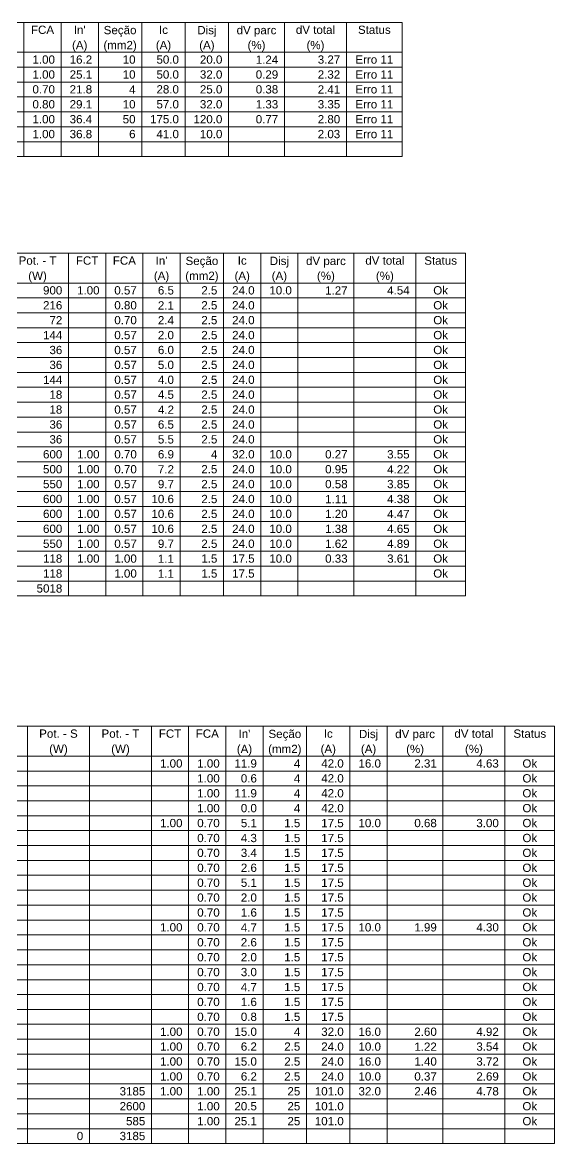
# Model space of a CAD drawing. Header units: millimetres. Extents: x -395 to 1008, y 9 to 692.
# Drawn here: x 77.47 to 84.28, y 69.95 to 84.29 of the extents above; entities that cross this region are included whole.
import ezdxf

# ---------------------------------------------------------------- set-up
doc = ezdxf.new("R2010")
doc.units = ezdxf.units.MM
doc.header["$LTSCALE"] = 0.1
doc.header["$MEASUREMENT"] = 0
doc.layers.add('.40 Interno parede', color=27, linetype='Continuous', lineweight=5)
doc.layers.add('Verde', color=7, linetype='Continuous', true_color=0x136734)
doc.styles.add('Arial', font='arial.ttf')

msp = doc.modelspace()

# ---------------------------------------------------------------- linework, layer by layer
at = {"layer": 'Verde', "color": 106, "lineweight": 9}
for p, q in [((65.968, 84.288), (82.329, 84.288)), ((77.484, 84.288), (77.484, 82.763)), ((77.961, 84.288), (77.961, 82.763)), ((78.438, 84.288), (78.438, 82.763)), ((78.993, 84.288), (78.993, 82.763)), ((79.549, 84.288), (79.549, 82.763)), ((80.105, 84.288), (80.105, 82.763)), ((80.82, 84.288), (80.82, 82.763)), ((81.615, 84.288), (81.615, 82.763)), ((82.329, 84.288), (82.329, 82.763)), ((65.968, 83.907), (82.329, 83.907)), ((65.968, 83.717), (82.329, 83.717)), ((65.968, 83.526), (82.329, 83.526)), ((65.968, 83.335), (82.329, 83.335)), ((65.968, 83.145), (82.329, 83.145)), ((65.968, 82.954), (82.329, 82.954)), ((65.968, 82.763), (82.329, 82.763)), ((77.484, 82.573), (77.484, 82.763)), ((77.961, 82.573), (77.961, 82.763)), ((78.438, 82.573), (78.438, 82.763)), ((78.993, 82.573), (78.993, 82.763)), ((79.549, 82.573), (79.549, 82.763)), ((80.105, 82.573), (80.105, 82.763)), ((80.82, 82.573), (80.82, 82.763)), ((81.615, 82.573), (81.615, 82.763)), ((82.329, 82.573), (82.329, 82.763)), ((65.968, 82.573), (82.329, 82.573)), ((65.983, 81.337), (83.139, 81.337)), ((78.056, 81.337), (78.056, 77.143)), ((78.532, 81.337), (78.532, 77.143)), ((79.009, 81.337), (79.009, 77.143)), ((79.485, 81.337), (79.485, 77.143)), ((80.041, 81.337), (80.041, 77.143)), ((80.518, 81.337), (80.518, 77.143)), ((80.994, 81.337), (80.994, 77.143)), ((81.709, 81.337), (81.709, 77.143)), ((82.504, 81.337), (82.504, 77.143)), ((83.139, 81.337), (83.139, 77.143)), ((65.983, 80.955), (83.139, 80.955)), ((65.983, 80.765), (83.139, 80.765)), ((65.983, 80.574), (83.139, 80.574)), ((65.983, 80.383), (83.139, 80.383)), ((65.983, 80.193), (83.139, 80.193)), ((65.983, 80.002), (83.139, 80.002)), ((65.983, 79.812), (83.139, 79.812)), ((65.983, 79.621), (83.139, 79.621)), ((65.983, 79.43), (83.139, 79.43)), ((65.983, 79.24), (83.139, 79.24)), ((65.983, 79.049), (83.139, 79.049)), ((65.983, 78.858), (83.139, 78.858)), ((65.983, 78.668), (83.139, 78.668)), ((65.983, 78.477), (83.139, 78.477)), ((65.983, 78.287), (83.139, 78.287)), ((65.983, 78.096), (83.139, 78.096)), ((65.983, 77.905), (83.139, 77.905)), ((65.983, 77.715), (83.139, 77.715)), ((65.983, 77.524), (83.139, 77.524)), ((65.983, 77.333), (83.139, 77.333)), ((65.983, 77.143), (83.139, 77.143)), ((78.056, 76.952), (78.056, 77.143)), ((78.532, 76.952), (78.532, 77.143)), ((79.009, 76.952), (79.009, 77.143)), ((79.485, 76.952), (79.485, 77.143)), ((80.041, 76.952), (80.041, 77.143)), ((80.518, 76.952), (80.518, 77.143)), ((80.994, 76.952), (80.994, 77.143)), ((81.709, 76.952), (81.709, 77.143)), ((82.504, 76.952), (82.504, 77.143)), ((83.139, 76.952), (83.139, 77.143)), ((65.983, 76.952), (83.139, 76.952)), ((66.013, 75.285), (84.281, 75.285)), ((77.529, 75.285), (77.529, 70.138)), ((78.324, 75.285), (78.324, 70.138)), ((79.118, 75.285), (79.118, 70.138)), ((79.594, 75.285), (79.594, 70.138)), ((80.071, 75.285), (80.071, 70.138)), ((80.548, 75.285), (80.548, 70.138)), ((81.104, 75.285), (81.104, 70.138)), ((81.66, 75.285), (81.66, 70.138)), ((82.136, 75.285), (82.136, 70.138)), ((82.851, 75.285), (82.851, 70.138)), ((83.645, 75.285), (83.645, 70.138)), ((84.281, 75.285), (84.281, 70.138)), ((66.013, 74.904), (84.281, 74.904)), ((66.013, 74.713), (84.281, 74.713)), ((66.013, 74.522), (84.281, 74.522)), ((66.013, 74.332), (84.281, 74.332)), ((66.013, 74.141), (84.281, 74.141)), ((66.013, 73.951), (84.281, 73.951)), ((66.013, 73.76), (84.281, 73.76)), ((66.013, 73.569), (84.281, 73.569)), ((66.013, 73.379), (84.281, 73.379)), ((66.013, 73.188), (84.281, 73.188)), ((66.013, 72.998), (84.281, 72.998)), ((66.013, 72.807), (84.281, 72.807)), ((66.013, 72.616), (84.281, 72.616)), ((66.013, 72.426), (84.281, 72.426)), ((66.013, 72.235), (84.281, 72.235)), ((66.013, 72.044), (84.281, 72.044)), ((66.013, 71.854), (84.281, 71.854)), ((66.013, 71.663), (84.281, 71.663)), ((66.013, 71.473), (84.281, 71.473)), ((66.013, 71.282), (84.281, 71.282)), ((66.013, 71.091), (84.281, 71.091)), ((66.013, 70.901), (84.281, 70.901)), ((66.013, 70.71), (84.281, 70.71)), ((66.013, 70.519), (84.281, 70.519)), ((66.013, 70.329), (84.281, 70.329)), ((66.013, 70.138), (84.281, 70.138)), ((77.529, 69.948), (77.529, 70.138)), ((78.324, 69.948), (78.324, 70.138)), ((79.118, 69.948), (79.118, 70.138)), ((79.594, 69.948), (79.594, 70.138)), ((80.071, 69.948), (80.071, 70.138)), ((80.548, 69.948), (80.548, 70.138)), ((81.104, 69.948), (81.104, 70.138)), ((81.66, 69.948), (81.66, 70.138)), ((82.136, 69.948), (82.136, 70.138)), ((82.851, 69.948), (82.851, 70.138)), ((83.645, 69.948), (83.645, 70.138)), ((84.281, 69.948), (84.281, 70.138)), ((66.013, 69.948), (84.281, 69.948))]:
    msp.add_line(p, q, dxfattribs=at)

# ---------------------------------------------------------------- texts
at = {"layer": '.40 Interno parede', "color": 27, "line_spacing_factor": 0.9, "style": 'Arial'}
for s, insert, char_height, width, attachment_point in [('FCA', (77.723, 84.14), 0.1059, 0.58, 8), ("In'", (78.199, 84.14), 0.1059, 0.29722, 8), ('Seção', (78.716, 84.105), 0.1059, 0.82228, 8), ('Ic', (79.272, 84.14), 0.1059, 0.22557, 8), ('Disj', (79.828, 84.105), 0.1059, 0.48329, 8), ('dV parc', (80.463, 84.105), 0.1059, 0.99942, 8), ('dV total', (81.218, 84.14), 0.1059, 0.98342, 8), ('Status', (81.972, 84.14), 0.1059, 0.82214, 8), ('(A)', (78.199, 83.914), 0.1059, 0.38657, 8), ('(mm2)', (78.716, 83.914), 0.1059, 0.83757, 8), ('(A)', (79.272, 83.914), 0.1059, 0.38657, 8), ('(A)', (79.828, 83.914), 0.1059, 0.38657, 8), ('(%)', (80.463, 83.914), 0.1059, 0.451, 8), ('(%)', (81.218, 83.914), 0.1059, 0.451, 8), ('1.00', (77.882, 83.759), 0.1059, 0.56442, 9), ('16.2', (78.358, 83.759), 0.1059, 0.56442, 9), ('10', (78.914, 83.759), 0.1059, 0.32257, 9), ('50.0', (79.47, 83.759), 0.1059, 0.56442, 9), ('20.0', (80.026, 83.759), 0.1059, 0.56442, 9), ('1.24', (80.741, 83.759), 0.1059, 0.56442, 9), ('3.27', (81.535, 83.759), 0.1059, 0.56442, 9), ('Erro 11', (81.972, 83.759), 0.1059, 0.951, 8), ('1.00', (77.882, 83.568), 0.1059, 0.56442, 9), ('25.1', (78.358, 83.568), 0.1059, 0.56442, 9), ('10', (78.914, 83.568), 0.1059, 0.32257, 9), ('50.0', (79.47, 83.568), 0.1059, 0.56442, 9), ('32.0', (80.026, 83.568), 0.1059, 0.56442, 9), ('0.29', (80.741, 83.568), 0.1059, 0.56442, 9), ('2.32', (81.535, 83.568), 0.1059, 0.56442, 9), ('Erro 11', (81.972, 83.568), 0.1059, 0.951, 8), ('0.70', (77.882, 83.378), 0.1059, 0.56442, 9), ('21.8', (78.358, 83.378), 0.1059, 0.56442, 9), ('4', (78.914, 83.378), 0.106, 0.16128, 9), ('28.0', (79.47, 83.378), 0.1059, 0.56442, 9), ('25.0', (80.026, 83.378), 0.1059, 0.56442, 9), ('0.38', (80.741, 83.378), 0.1059, 0.56442, 9), ('2.41', (81.535, 83.378), 0.1059, 0.56442, 9), ('Erro 11', (81.972, 83.378), 0.1059, 0.951, 8), ('0.80', (77.882, 83.187), 0.1059, 0.56442, 9), ('29.1', (78.358, 83.187), 0.1059, 0.56442, 9), ('10', (78.914, 83.187), 0.1059, 0.32257, 9), ('57.0', (79.47, 83.187), 0.1059, 0.56442, 9), ('32.0', (80.026, 83.187), 0.1059, 0.56442, 9), ('1.33', (80.741, 83.187), 0.1059, 0.56442, 9), ('3.35', (81.535, 83.187), 0.1059, 0.56442, 9), ('Erro 11', (81.972, 83.187), 0.1059, 0.951, 8), ('1.00', (77.882, 82.996), 0.1059, 0.56442, 9), ('36.4', (78.358, 82.996), 0.1059, 0.56442, 9), ('50', (78.914, 82.996), 0.1059, 0.32257, 9), ('175.0', (79.47, 82.996), 0.1059, 0.72571, 9), ('120.0', (80.026, 82.996), 0.1059, 0.72571, 9), ('0.77', (80.741, 82.996), 0.1059, 0.56442, 9), ('2.80', (81.535, 82.996), 0.1059, 0.56442, 9), ('Erro 11', (81.972, 82.996), 0.1059, 0.951, 8), ('1.00', (77.882, 82.806), 0.1059, 0.56442, 9), ('36.8', (78.358, 82.806), 0.1059, 0.56442, 9), ('6', (78.914, 82.806), 0.106, 0.16128, 9), ('41.0', (79.47, 82.806), 0.1059, 0.56442, 9), ('10.0', (80.026, 82.806), 0.1059, 0.56442, 9), ('2.03', (81.535, 82.806), 0.1059, 0.56442, 9), ('Erro 11', (81.972, 82.806), 0.1059, 0.951, 8), ('Pot. - T', (77.659, 81.188), 0.1059, 0.95071, 8), ('FCT', (78.294, 81.188), 0.1059, 0.56372, 8), ('FCA', (78.771, 81.188), 0.1059, 0.58, 8), ("In'", (79.247, 81.188), 0.1059, 0.29722, 8), ('Seção', (79.764, 81.153), 0.1059, 0.82228, 8), ('Ic', (80.28, 81.188), 0.1059, 0.22557, 8), ('Disj', (80.756, 81.153), 0.1059, 0.48329, 8), ('dV parc', (81.352, 81.153), 0.1059, 0.99942, 8), ('dV total', (82.107, 81.188), 0.1059, 0.98342, 8), ('Status', (82.821, 81.188), 0.1059, 0.82214, 8), ('(W)', (77.659, 80.963), 0.1059, 0.46686, 8), ('(A)', (79.247, 80.963), 0.1059, 0.38657, 8), ('(mm2)', (79.764, 80.963), 0.1059, 0.83757, 8), ('(A)', (80.28, 80.963), 0.1059, 0.38657, 8), ('(A)', (80.756, 80.963), 0.1059, 0.38657, 8), ('(%)', (81.352, 80.963), 0.1059, 0.451, 8), ('(%)', (82.107, 80.963), 0.1059, 0.451, 8), ('900', (77.976, 80.807), 0.1059, 0.48385, 9), ('1.00', (78.453, 80.807), 0.1059, 0.56442, 9), ('0.57', (78.93, 80.807), 0.1059, 0.56442, 9), ('6.5', (79.406, 80.807), 0.1059, 0.40314, 9), ('2.5', (79.962, 80.807), 0.1059, 0.40314, 9), ('24.0', (80.439, 80.807), 0.1059, 0.56442, 9), ('10.0', (80.915, 80.807), 0.1059, 0.56442, 9), ('1.27', (81.63, 80.807), 0.1059, 0.56442, 9), ('4.54', (82.424, 80.807), 0.1059, 0.56442, 9), ('Ok', (82.821, 80.807), 0.1059, 0.37057, 8), ('216', (77.976, 80.616), 0.1059, 0.48385, 9), ('0.80', (78.93, 80.616), 0.1059, 0.56442, 9), ('2.1', (79.406, 80.616), 0.1059, 0.40314, 9), ('2.5', (79.962, 80.616), 0.1059, 0.40314, 9), ('24.0', (80.439, 80.616), 0.1059, 0.56442, 9), ('Ok', (82.821, 80.616), 0.1059, 0.37057, 8), ('72', (77.976, 80.426), 0.1059, 0.32257, 9), ('0.70', (78.93, 80.426), 0.1059, 0.56442, 9), ('2.4', (79.406, 80.426), 0.1059, 0.40314, 9), ('2.5', (79.962, 80.426), 0.1059, 0.40314, 9), ('24.0', (80.439, 80.426), 0.1059, 0.56442, 9), ('Ok', (82.821, 80.426), 0.1059, 0.37057, 8), ('144', (77.976, 80.235), 0.1059, 0.48385, 9), ('0.57', (78.93, 80.235), 0.1059, 0.56442, 9), ('2.0', (79.406, 80.235), 0.1059, 0.40314, 9), ('2.5', (79.962, 80.235), 0.1059, 0.40314, 9), ('24.0', (80.439, 80.235), 0.1059, 0.56442, 9), ('Ok', (82.821, 80.235), 0.1059, 0.37057, 8), ('36', (77.976, 80.044), 0.1059, 0.32257, 9), ('0.57', (78.93, 80.044), 0.1059, 0.56442, 9), ('6.0', (79.406, 80.044), 0.1059, 0.40314, 9), ('2.5', (79.962, 80.044), 0.1059, 0.40314, 9), ('24.0', (80.439, 80.044), 0.1059, 0.56442, 9), ('Ok', (82.821, 80.044), 0.1059, 0.37057, 8), ('36', (77.976, 79.854), 0.1059, 0.32257, 9), ('0.57', (78.93, 79.854), 0.1059, 0.56442, 9), ('5.0', (79.406, 79.854), 0.1059, 0.40314, 9), ('2.5', (79.962, 79.854), 0.1059, 0.40314, 9), ('24.0', (80.439, 79.854), 0.1059, 0.56442, 9), ('Ok', (82.821, 79.854), 0.1059, 0.37057, 8), ('144', (77.976, 79.663), 0.1059, 0.48385, 9), ('0.57', (78.93, 79.663), 0.1059, 0.56442, 9), ('4.0', (79.406, 79.663), 0.1059, 0.40314, 9), ('2.5', (79.962, 79.663), 0.1059, 0.40314, 9), ('24.0', (80.439, 79.663), 0.1059, 0.56442, 9), ('Ok', (82.821, 79.663), 0.1059, 0.37057, 8), ('18', (77.976, 79.473), 0.1059, 0.32257, 9), ('0.57', (78.93, 79.473), 0.1059, 0.56442, 9), ('4.5', (79.406, 79.473), 0.1059, 0.40314, 9), ('2.5', (79.962, 79.473), 0.1059, 0.40314, 9), ('24.0', (80.439, 79.473), 0.1059, 0.56442, 9), ('Ok', (82.821, 79.473), 0.1059, 0.37057, 8), ('18', (77.976, 79.282), 0.1059, 0.32257, 9), ('0.57', (78.93, 79.282), 0.1059, 0.56442, 9), ('4.2', (79.406, 79.282), 0.1059, 0.40314, 9), ('2.5', (79.962, 79.282), 0.1059, 0.40314, 9), ('24.0', (80.439, 79.282), 0.1059, 0.56442, 9), ('Ok', (82.821, 79.282), 0.1059, 0.37057, 8), ('36', (77.976, 79.091), 0.1059, 0.32257, 9), ('0.57', (78.93, 79.091), 0.1059, 0.56442, 9), ('6.5', (79.406, 79.091), 0.1059, 0.40314, 9), ('2.5', (79.962, 79.091), 0.1059, 0.40314, 9), ('24.0', (80.439, 79.091), 0.1059, 0.56442, 9), ('Ok', (82.821, 79.091), 0.1059, 0.37057, 8), ('36', (77.976, 78.901), 0.1059, 0.32257, 9), ('0.57', (78.93, 78.901), 0.1059, 0.56442, 9), ('5.5', (79.406, 78.901), 0.1059, 0.40314, 9), ('2.5', (79.962, 78.901), 0.1059, 0.40314, 9), ('24.0', (80.439, 78.901), 0.1059, 0.56442, 9), ('Ok', (82.821, 78.901), 0.1059, 0.37057, 8), ('600', (77.976, 78.71), 0.1059, 0.48385, 9), ('1.00', (78.453, 78.71), 0.1059, 0.56442, 9), ('0.70', (78.93, 78.71), 0.1059, 0.56442, 9), ('6.9', (79.406, 78.71), 0.1059, 0.40314, 9), ('4', (79.962, 78.71), 0.106, 0.16128, 9), ('32.0', (80.439, 78.71), 0.1059, 0.56442, 9), ('10.0', (80.915, 78.71), 0.1059, 0.56442, 9), ('0.27', (81.63, 78.71), 0.1059, 0.56442, 9), ('3.55', (82.424, 78.71), 0.1059, 0.56442, 9), ('Ok', (82.821, 78.71), 0.1059, 0.37057, 8), ('500', (77.976, 78.519), 0.1059, 0.48385, 9), ('1.00', (78.453, 78.519), 0.1059, 0.56442, 9), ('0.70', (78.93, 78.519), 0.1059, 0.56442, 9), ('7.2', (79.406, 78.519), 0.1059, 0.40314, 9), ('2.5', (79.962, 78.519), 0.1059, 0.40314, 9), ('24.0', (80.439, 78.519), 0.1059, 0.56442, 9), ('10.0', (80.915, 78.519), 0.1059, 0.56442, 9), ('0.95', (81.63, 78.519), 0.1059, 0.56442, 9), ('4.22', (82.424, 78.519), 0.1059, 0.56442, 9), ('Ok', (82.821, 78.519), 0.1059, 0.37057, 8), ('550', (77.976, 78.329), 0.1059, 0.48385, 9), ('1.00', (78.453, 78.329), 0.1059, 0.56442, 9), ('0.57', (78.93, 78.329), 0.1059, 0.56442, 9), ('9.7', (79.406, 78.329), 0.1059, 0.40314, 9), ('2.5', (79.962, 78.329), 0.1059, 0.40314, 9), ('24.0', (80.439, 78.329), 0.1059, 0.56442, 9), ('10.0', (80.915, 78.329), 0.1059, 0.56442, 9), ('0.58', (81.63, 78.329), 0.1059, 0.56442, 9), ('3.85', (82.424, 78.329), 0.1059, 0.56442, 9), ('Ok', (82.821, 78.329), 0.1059, 0.37057, 8), ('600', (77.976, 78.138), 0.1059, 0.48385, 9), ('1.00', (78.453, 78.138), 0.1059, 0.56442, 9), ('0.57', (78.93, 78.138), 0.1059, 0.56442, 9), ('10.6', (79.406, 78.138), 0.1059, 0.56442, 9), ('2.5', (79.962, 78.138), 0.1059, 0.40314, 9), ('24.0', (80.439, 78.138), 0.1059, 0.56442, 9), ('10.0', (80.915, 78.138), 0.1059, 0.56442, 9), ('1.11', (81.63, 78.138), 0.1059, 0.56442, 9), ('4.38', (82.424, 78.138), 0.1059, 0.56442, 9), ('Ok', (82.821, 78.138), 0.1059, 0.37057, 8), ('600', (77.976, 77.948), 0.1059, 0.48385, 9), ('1.00', (78.453, 77.948), 0.1059, 0.56442, 9), ('0.57', (78.93, 77.948), 0.1059, 0.56442, 9), ('10.6', (79.406, 77.948), 0.1059, 0.56442, 9), ('2.5', (79.962, 77.948), 0.1059, 0.40314, 9), ('24.0', (80.439, 77.948), 0.1059, 0.56442, 9), ('10.0', (80.915, 77.948), 0.1059, 0.56442, 9), ('1.20', (81.63, 77.948), 0.1059, 0.56442, 9), ('4.47', (82.424, 77.948), 0.1059, 0.56442, 9), ('Ok', (82.821, 77.948), 0.1059, 0.37057, 8), ('600', (77.976, 77.757), 0.1059, 0.48385, 9), ('1.00', (78.453, 77.757), 0.1059, 0.56442, 9), ('0.57', (78.93, 77.757), 0.1059, 0.56442, 9), ('10.6', (79.406, 77.757), 0.1059, 0.56442, 9), ('2.5', (79.962, 77.757), 0.1059, 0.40314, 9), ('24.0', (80.439, 77.757), 0.1059, 0.56442, 9), ('10.0', (80.915, 77.757), 0.1059, 0.56442, 9), ('1.38', (81.63, 77.757), 0.1059, 0.56442, 9), ('4.65', (82.424, 77.757), 0.1059, 0.56442, 9), ('Ok', (82.821, 77.757), 0.1059, 0.37057, 8), ('550', (77.976, 77.566), 0.1059, 0.48385, 9), ('1.00', (78.453, 77.566), 0.1059, 0.56442, 9), ('0.57', (78.93, 77.566), 0.1059, 0.56442, 9), ('9.7', (79.406, 77.566), 0.1059, 0.40314, 9), ('2.5', (79.962, 77.566), 0.1059, 0.40314, 9), ('24.0', (80.439, 77.566), 0.1059, 0.56442, 9), ('10.0', (80.915, 77.566), 0.1059, 0.56442, 9), ('1.62', (81.63, 77.566), 0.1059, 0.56442, 9), ('4.89', (82.424, 77.566), 0.1059, 0.56442, 9), ('Ok', (82.821, 77.566), 0.1059, 0.37057, 8), ('118', (77.976, 77.376), 0.1059, 0.48385, 9), ('1.00', (78.453, 77.376), 0.1059, 0.56442, 9), ('1.00', (78.93, 77.376), 0.1059, 0.56442, 9), ('1.1', (79.406, 77.376), 0.1059, 0.40314, 9), ('1.5', (79.962, 77.376), 0.1059, 0.40314, 9), ('17.5', (80.439, 77.376), 0.1059, 0.56442, 9), ('10.0', (80.915, 77.376), 0.1059, 0.56442, 9), ('0.33', (81.63, 77.376), 0.1059, 0.56442, 9), ('3.61', (82.424, 77.376), 0.1059, 0.56442, 9), ('Ok', (82.821, 77.376), 0.1059, 0.37057, 8), ('Ok', (82.821, 77.185), 0.1059, 0.37057, 8), ('118', (77.976, 77.185), 0.1059, 0.48385, 9), ('1.00', (78.93, 77.185), 0.1059, 0.56442, 9), ('1.1', (79.406, 77.185), 0.1059, 0.40314, 9), ('1.5', (79.962, 77.185), 0.1059, 0.40314, 9), ('17.5', (80.439, 77.185), 0.1059, 0.56442, 9), ('5018', (77.976, 76.994), 0.1059, 0.64514, 9), ('Pot. - S', (77.927, 75.137), 0.1059, 0.967, 8), ('Pot. - T', (78.721, 75.137), 0.1059, 0.95071, 8), ('FCT', (79.356, 75.137), 0.1059, 0.56372, 8), ('FCA', (79.833, 75.137), 0.1059, 0.58, 8), ("In'", (80.309, 75.137), 0.1059, 0.29722, 8), ('Seção', (80.826, 75.102), 0.1059, 0.82228, 8), ('Ic', (81.382, 75.137), 0.1059, 0.22557, 8), ('Disj', (81.898, 75.102), 0.1059, 0.48329, 8), ('dV parc', (82.494, 75.102), 0.1059, 0.99942, 8), ('dV total', (83.248, 75.137), 0.1059, 0.98342, 8), ('Status', (83.963, 75.137), 0.1059, 0.82214, 8), ('(W)', (77.927, 74.911), 0.1059, 0.46686, 8), ('(W)', (78.721, 74.911), 0.1059, 0.46686, 8), ('(A)', (80.309, 74.911), 0.1059, 0.38657, 8), ('(mm2)', (80.826, 74.911), 0.1059, 0.83757, 8), ('(A)', (81.382, 74.911), 0.1059, 0.38657, 8), ('(A)', (81.898, 74.911), 0.1059, 0.38657, 8), ('(%)', (82.494, 74.911), 0.1059, 0.451, 8), ('(%)', (83.248, 74.911), 0.1059, 0.451, 8), ('1.00', (79.515, 74.755), 0.1059, 0.56442, 9), ('1.00', (79.992, 74.755), 0.1059, 0.56442, 9), ('11.9', (80.468, 74.755), 0.1059, 0.56442, 9), ('4', (81.024, 74.755), 0.106, 0.16128, 9), ('42.0', (81.58, 74.755), 0.1059, 0.56442, 9), ('16.0', (82.057, 74.755), 0.1059, 0.56442, 9), ('2.31', (82.772, 74.755), 0.1059, 0.56442, 9), ('4.63', (83.566, 74.755), 0.1059, 0.56442, 9), ('Ok', (83.963, 74.755), 0.1059, 0.37057, 8), ('1.00', (79.992, 74.565), 0.1059, 0.56442, 9), ('0.6', (80.468, 74.565), 0.1059, 0.40314, 9), ('4', (81.024, 74.565), 0.106, 0.16128, 9), ('42.0', (81.58, 74.565), 0.1059, 0.56442, 9), ('Ok', (83.963, 74.565), 0.1059, 0.37057, 8), ('1.00', (79.992, 74.374), 0.1059, 0.56442, 9), ('11.9', (80.468, 74.374), 0.1059, 0.56442, 9), ('4', (81.024, 74.374), 0.106, 0.16128, 9), ('42.0', (81.58, 74.374), 0.1059, 0.56442, 9), ('Ok', (83.963, 74.374), 0.1059, 0.37057, 8), ('1.00', (79.992, 74.184), 0.1059, 0.56442, 9), ('0.0', (80.468, 74.184), 0.1059, 0.40314, 9), ('4', (81.024, 74.184), 0.106, 0.16128, 9), ('42.0', (81.58, 74.184), 0.1059, 0.56442, 9), ('Ok', (83.963, 74.184), 0.1059, 0.37057, 8), ('1.00', (79.515, 73.993), 0.1059, 0.56442, 9), ('0.70', (79.992, 73.993), 0.1059, 0.56442, 9), ('5.1', (80.468, 73.993), 0.1059, 0.40314, 9), ('1.5', (81.024, 73.993), 0.1059, 0.40314, 9), ('17.5', (81.58, 73.993), 0.1059, 0.56442, 9), ('10.0', (82.057, 73.993), 0.1059, 0.56442, 9), ('0.68', (82.772, 73.993), 0.1059, 0.56442, 9), ('3.00', (83.566, 73.993), 0.1059, 0.56442, 9), ('Ok', (83.963, 73.993), 0.1059, 0.37057, 8), ('0.70', (79.992, 73.802), 0.1059, 0.56442, 9), ('4.3', (80.468, 73.802), 0.1059, 0.40314, 9), ('1.5', (81.024, 73.802), 0.1059, 0.40314, 9), ('17.5', (81.58, 73.802), 0.1059, 0.56442, 9), ('Ok', (83.963, 73.802), 0.1059, 0.37057, 8), ('0.70', (79.992, 73.612), 0.1059, 0.56442, 9), ('3.4', (80.468, 73.612), 0.1059, 0.40314, 9), ('1.5', (81.024, 73.612), 0.1059, 0.40314, 9), ('17.5', (81.58, 73.612), 0.1059, 0.56442, 9), ('Ok', (83.963, 73.612), 0.1059, 0.37057, 8), ('0.70', (79.992, 73.421), 0.1059, 0.56442, 9), ('2.6', (80.468, 73.421), 0.1059, 0.40314, 9), ('1.5', (81.024, 73.421), 0.1059, 0.40314, 9), ('17.5', (81.58, 73.421), 0.1059, 0.56442, 9), ('Ok', (83.963, 73.421), 0.1059, 0.37057, 8), ('0.70', (79.992, 73.23), 0.1059, 0.56442, 9), ('5.1', (80.468, 73.23), 0.1059, 0.40314, 9), ('1.5', (81.024, 73.23), 0.1059, 0.40314, 9), ('17.5', (81.58, 73.23), 0.1059, 0.56442, 9), ('Ok', (83.963, 73.23), 0.1059, 0.37057, 8), ('0.70', (79.992, 73.04), 0.1059, 0.56442, 9), ('2.0', (80.468, 73.04), 0.1059, 0.40314, 9), ('1.5', (81.024, 73.04), 0.1059, 0.40314, 9), ('17.5', (81.58, 73.04), 0.1059, 0.56442, 9), ('Ok', (83.963, 73.04), 0.1059, 0.37057, 8), ('0.70', (79.992, 72.849), 0.1059, 0.56442, 9), ('1.6', (80.468, 72.849), 0.1059, 0.40314, 9), ('1.5', (81.024, 72.849), 0.1059, 0.40314, 9), ('17.5', (81.58, 72.849), 0.1059, 0.56442, 9), ('Ok', (83.963, 72.849), 0.1059, 0.37057, 8), ('1.00', (79.515, 72.659), 0.1059, 0.56442, 9), ('0.70', (79.992, 72.659), 0.1059, 0.56442, 9), ('4.7', (80.468, 72.659), 0.1059, 0.40314, 9), ('1.5', (81.024, 72.659), 0.1059, 0.40314, 9), ('17.5', (81.58, 72.659), 0.1059, 0.56442, 9), ('10.0', (82.057, 72.659), 0.1059, 0.56442, 9), ('1.99', (82.772, 72.659), 0.1059, 0.56442, 9), ('4.30', (83.566, 72.659), 0.1059, 0.56442, 9), ('Ok', (83.963, 72.659), 0.1059, 0.37057, 8), ('0.70', (79.992, 72.468), 0.1059, 0.56442, 9), ('2.6', (80.468, 72.468), 0.1059, 0.40314, 9), ('1.5', (81.024, 72.468), 0.1059, 0.40314, 9), ('17.5', (81.58, 72.468), 0.1059, 0.56442, 9), ('Ok', (83.963, 72.468), 0.1059, 0.37057, 8), ('0.70', (79.992, 72.277), 0.1059, 0.56442, 9), ('2.0', (80.468, 72.277), 0.1059, 0.40314, 9), ('1.5', (81.024, 72.277), 0.1059, 0.40314, 9), ('17.5', (81.58, 72.277), 0.1059, 0.56442, 9), ('Ok', (83.963, 72.277), 0.1059, 0.37057, 8), ('0.70', (79.992, 72.087), 0.1059, 0.56442, 9), ('3.0', (80.468, 72.087), 0.1059, 0.40314, 9), ('1.5', (81.024, 72.087), 0.1059, 0.40314, 9), ('17.5', (81.58, 72.087), 0.1059, 0.56442, 9), ('Ok', (83.963, 72.087), 0.1059, 0.37057, 8), ('0.70', (79.992, 71.896), 0.1059, 0.56442, 9), ('4.7', (80.468, 71.896), 0.1059, 0.40314, 9), ('1.5', (81.024, 71.896), 0.1059, 0.40314, 9), ('17.5', (81.58, 71.896), 0.1059, 0.56442, 9), ('Ok', (83.963, 71.896), 0.1059, 0.37057, 8), ('0.70', (79.992, 71.705), 0.1059, 0.56442, 9), ('1.6', (80.468, 71.705), 0.1059, 0.40314, 9), ('1.5', (81.024, 71.705), 0.1059, 0.40314, 9), ('17.5', (81.58, 71.705), 0.1059, 0.56442, 9), ('Ok', (83.963, 71.705), 0.1059, 0.37057, 8), ('0.70', (79.992, 71.515), 0.1059, 0.56442, 9), ('0.8', (80.468, 71.515), 0.1059, 0.40314, 9), ('1.5', (81.024, 71.515), 0.1059, 0.40314, 9), ('17.5', (81.58, 71.515), 0.1059, 0.56442, 9), ('Ok', (83.963, 71.515), 0.1059, 0.37057, 8), ('1.00', (79.515, 71.324), 0.1059, 0.56442, 9), ('0.70', (79.992, 71.324), 0.1059, 0.56442, 9), ('15.0', (80.468, 71.324), 0.1059, 0.56442, 9), ('4', (81.024, 71.324), 0.106, 0.16128, 9), ('32.0', (81.58, 71.324), 0.1059, 0.56442, 9), ('16.0', (82.057, 71.324), 0.1059, 0.56442, 9), ('2.60', (82.772, 71.324), 0.1059, 0.56442, 9), ('4.92', (83.566, 71.324), 0.1059, 0.56442, 9), ('Ok', (83.963, 71.324), 0.1059, 0.37057, 8), ('1.00', (79.515, 71.134), 0.1059, 0.56442, 9), ('0.70', (79.992, 71.134), 0.1059, 0.56442, 9), ('6.2', (80.468, 71.134), 0.1059, 0.40314, 9), ('2.5', (81.024, 71.134), 0.1059, 0.40314, 9), ('24.0', (81.58, 71.134), 0.1059, 0.56442, 9), ('10.0', (82.057, 71.134), 0.1059, 0.56442, 9), ('1.22', (82.772, 71.134), 0.1059, 0.56442, 9), ('3.54', (83.566, 71.134), 0.1059, 0.56442, 9), ('Ok', (83.963, 71.134), 0.1059, 0.37057, 8), ('1.00', (79.515, 70.943), 0.1059, 0.56442, 9), ('0.70', (79.992, 70.943), 0.1059, 0.56442, 9), ('15.0', (80.468, 70.943), 0.1059, 0.56442, 9), ('2.5', (81.024, 70.943), 0.1059, 0.40314, 9), ('24.0', (81.58, 70.943), 0.1059, 0.56442, 9), ('16.0', (82.057, 70.943), 0.1059, 0.56442, 9), ('1.40', (82.772, 70.943), 0.1059, 0.56442, 9), ('3.72', (83.566, 70.943), 0.1059, 0.56442, 9), ('Ok', (83.963, 70.943), 0.1059, 0.37057, 8), ('1.00', (79.515, 70.752), 0.1059, 0.56442, 9), ('0.70', (79.992, 70.752), 0.1059, 0.56442, 9), ('6.2', (80.468, 70.752), 0.1059, 0.40314, 9), ('2.5', (81.024, 70.752), 0.1059, 0.40314, 9), ('24.0', (81.58, 70.752), 0.1059, 0.56442, 9), ('10.0', (82.057, 70.752), 0.1059, 0.56442, 9), ('0.37', (82.772, 70.752), 0.1059, 0.56442, 9), ('2.69', (83.566, 70.752), 0.1059, 0.56442, 9), ('Ok', (83.963, 70.752), 0.1059, 0.37057, 8), ('3185', (79.039, 70.562), 0.1059, 0.64514, 9), ('1.00', (79.515, 70.562), 0.1059, 0.56442, 9), ('1.00', (79.992, 70.562), 0.1059, 0.56442, 9), ('25.1', (80.468, 70.562), 0.1059, 0.56442, 9), ('25', (81.024, 70.562), 0.1059, 0.32257, 9), ('101.0', (81.58, 70.562), 0.1059, 0.72571, 9), ('32.0', (82.057, 70.562), 0.1059, 0.56442, 9), ('2.46', (82.772, 70.562), 0.1059, 0.56442, 9), ('4.78', (83.566, 70.562), 0.1059, 0.56442, 9), ('Ok', (83.963, 70.562), 0.1059, 0.37057, 8), ('2600', (79.039, 70.371), 0.1059, 0.64514, 9), ('1.00', (79.992, 70.371), 0.1059, 0.56442, 9), ('20.5', (80.468, 70.371), 0.1059, 0.56442, 9), ('25', (81.024, 70.371), 0.1059, 0.32257, 9), ('101.0', (81.58, 70.371), 0.1059, 0.72571, 9), ('Ok', (83.963, 70.371), 0.1059, 0.37057, 8), ('585', (79.039, 70.18), 0.1059, 0.48385, 9), ('1.00', (79.992, 70.18), 0.1059, 0.56442, 9), ('25.1', (80.468, 70.18), 0.1059, 0.56442, 9), ('25', (81.024, 70.18), 0.1059, 0.32257, 9), ('101.0', (81.58, 70.18), 0.1059, 0.72571, 9), ('Ok', (83.963, 70.18), 0.1059, 0.37057, 8), ('0', (78.244, 69.99), 0.106, 0.16128, 9), ('3185', (79.039, 69.99), 0.1059, 0.64514, 9)]:
    msp.add_mtext(s, dxfattribs=dict(at, insert=insert, char_height=char_height, width=width, attachment_point=attachment_point))

doc.saveas('drawing.dxf')
